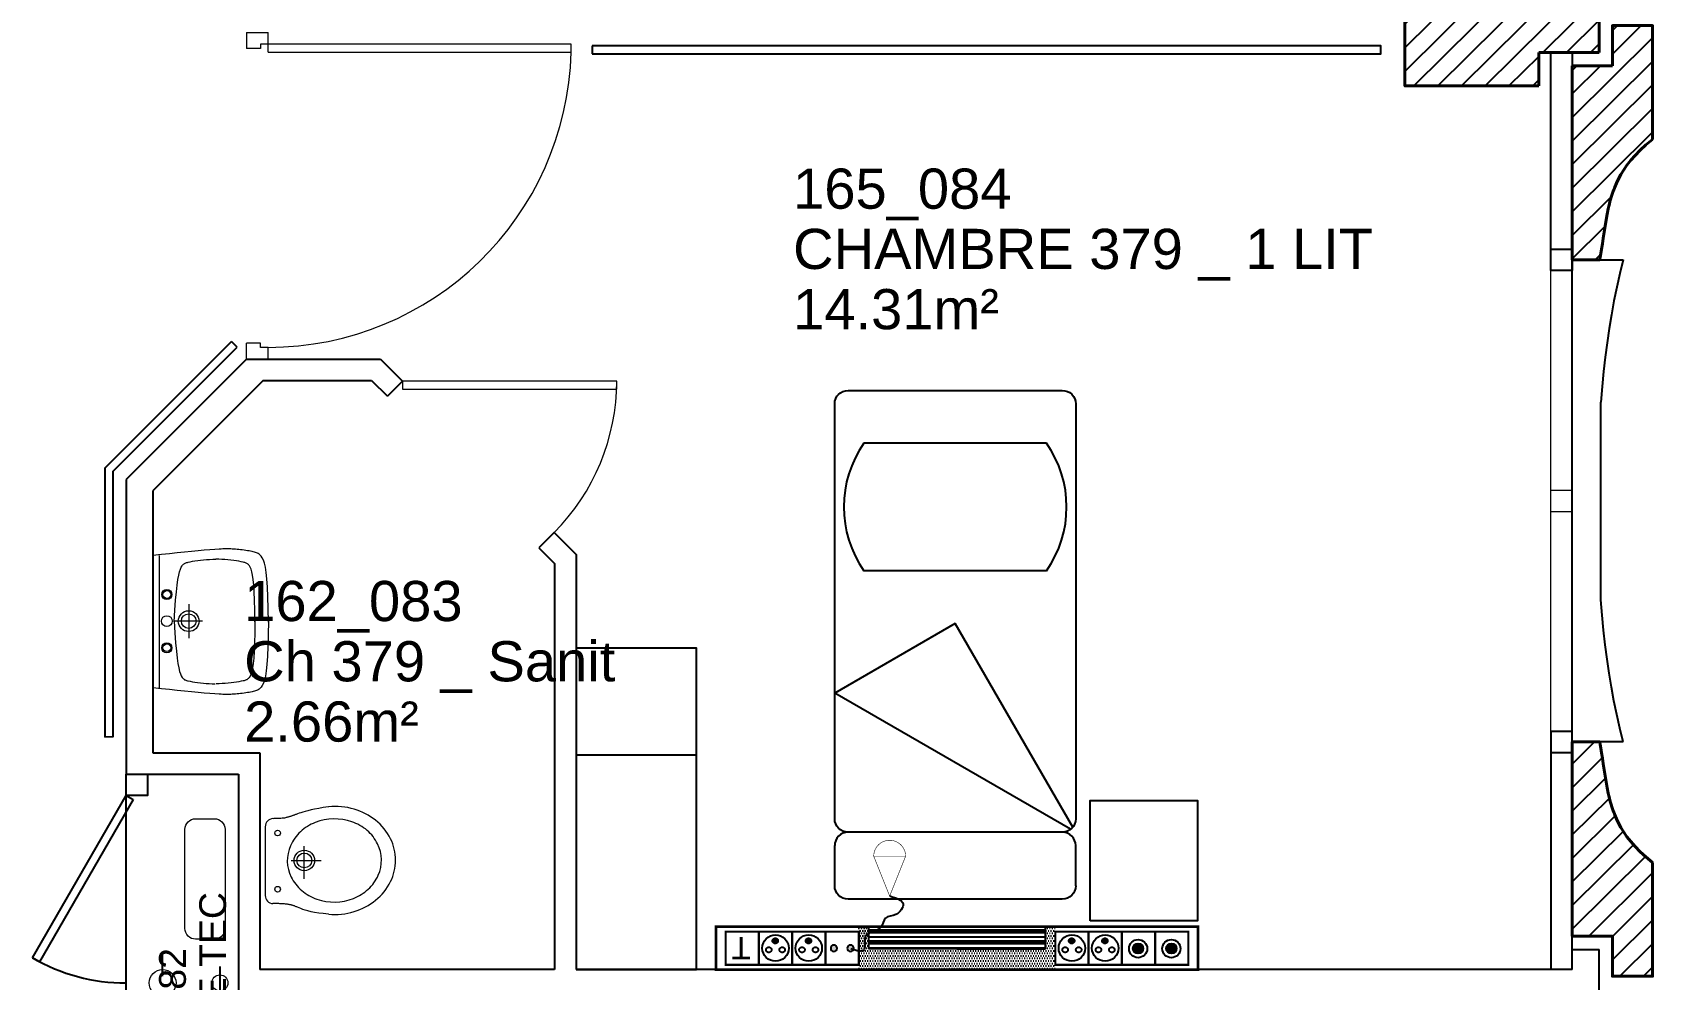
# Model space of a CAD drawing. Header units: metres. Extents: x 143.8 to 210.8, y 45.3 to 115.9.
# Drawn here: x 161.25 to 167.3, y 81.76 to 85.3 of the extents above; entities that cross this region are included whole.
import ezdxf

# ---------------------------------------------------------------- set-up
doc = ezdxf.new("R2010")
doc.units = ezdxf.units.M
doc.header["$LTSCALE"] = 0.6
doc.header["$MEASUREMENT"] = 0
for name, pattern in [('CACHÉ', [0.25, 0.125, -0.125]), ('CONTINU', [0]), ('HIDDEN2', [0.1875, 0.125, -0.0625])]:
    doc.linetypes.add(name, pattern=pattern)
doc.layers.get('0').update_dxf_attribs({"linetype": 'CONTINUOUS'})
for name, color, linetype in [('009 main courant', 181, 'CONTINUOUS'), ('400 Lits', 150, 'CONTINUOUS'), ('A_AGENC', 204, 'CONTINUOUS'), ('A_EQMP', 142, 'CONTINUOUS'), ('A_Etiqu_Gaine', 8, 'CONTINUOUS'), ('A_Etiqu_Gaine_code', 8, 'CONTINUOUS'), ('A_Etiqu_Local', 8, 'CONTINUOUS'), ('A_HACH_STRUC', 7, 'CONTINUOUS'), ('A_MUR_CLOIS', 8, 'CONTINU'), ('A_MURS_ALÈG', 7, 'CONTINU')]:
    doc.layers.add(name, color=color, linetype=linetype)
for name, color, linetype, lineweight in [('A_CHASS', 4, 'CONTINU', 0), ('A_MURS_STRU', 7, 'CONTINU', 40), ('A_PORTE', 8, 'CONTINU', 0), ('A_SANI', 5, 'CONTINU', 0)]:
    doc.layers.add(name, color=color, linetype=linetype, lineweight=lineweight)
doc.styles.add('Attribut', font='arial.ttf')
pattern_1 = [(0, (-148.712983, -85.579135), (0.0046875, 0.009375), [0, -0.009375])]

# ---------------------------------------------------------------- blocks, each defined once
blk = doc.blocks.new('TIRETTE-LIT')
at = {"layer": 'A_EQMP'}
h = blk.add_hatch(color=256, dxfattribs=at)
h.paths.add_polyline_path([(8.95, 3.75, 1), (6.05, 3.75, 1)])
h.paths.add_polyline_path([(6.05, -3.75, 1), (8.95, -3.75, 1)])
for p, q in [((0, 7.5), (0, -7.5)), ((15, 7.5), (0, 7.5)), ((15, -7.5), (15, 7.5)), ((0, -7.5), (15, -7.5))]:
    blk.add_line(p, q, dxfattribs=at)
at = {"layer": 'A_EQMP', "const_width": 0.24}
for points in [[(31.04, 21.42), (49.04, 28.62)], [(49.04, 28.62), (49.04, 14.22)], [(31.04, 21.42), (49.04, 14.22)]]:
    blk.add_lwpolyline(points, dxfattribs=at)
for points in [[(49.04, 14.22, 1), (49.04, 28.62, 1)], [(49.04, 27.42, 1.477033), (49.04, 27.42)]]:
    blk.add_lwpolyline(points, format="xyb", dxfattribs=at)
at = {"layer": 'A_EQMP'}
for centre in [(7.5, 3.75), (7.5, -3.75)]:
    blk.add_circle(centre, 1.45, dxfattribs=at)
blk.add_spline([(31.1, 21.54), (27.52, 27.45), (22.69, 24.22), (21.08, 19.57), (16.82, 17.32), (12.68, 10.42), (6.83, 9.91), (7.17, 3.87)], degree=3, dxfattribs=at)
blk = doc.blocks.new('A$C01C47C35')
at = {"layer": 'A_EQMP', "linetype": 'HIDDEN2'}
for points in [[(0.1237, 0.4052, 1), (0.0853, 0.4052, 1)], [(0.2478, 0.4052, 1), (0.2095, 0.4052, 1)], [(0.3424, 0.3767, 1), (0.3629, 0.3767, 1)], [(0.4665, 0.3767, 1), (0.487, 0.3767, 1)], [(1.4493, 0.3767, 1), (1.4697, 0.3767, 1)], [(1.5734, 0.3767, 1), (1.5939, 0.3767, 1)]]:
    blk.add_hatch(color=256, dxfattribs=at).paths.add_polyline_path(points)
at = {"layer": 'A_EQMP', "linetype": 'Continuous'}
h = blk.add_hatch(dxfattribs=at)
h.set_pattern_fill('DOTS', color=256, scale=0.15, style=0)
h.set_pattern_definition(pattern_1)
edge = h.paths.add_edge_path()
edge.add_line((1.2716, 0.4664), (1.2726, 0.4664))
edge.add_line((1.2726, 0.4664), (1.2726, 0.4839))
edge.add_line((1.2726, 0.4839), (0.5387, 0.4839))
edge.add_line((0.5387, 0.4839), (0.5387, 0.3239))
edge.add_line((0.5387, 0.3239), (0.574, 0.3239))
edge.add_line((0.574, 0.3239), (0.574, 0.4066))
edge.add_line((0.574, 0.4066), (0.905, 0.4066))
edge.add_line((0.905, 0.4066), (1.236, 0.4066))
edge.add_line((1.236, 0.4066), (1.236, 0.3499))
edge.add_spline(control_points=[(1.236, 0.3499), (1.2411, 0.3527), (1.2564, 0.3661), (1.2412, 0.4135), (1.2624, 0.4158), (1.2716, 0.4145)], knot_values=[28.337457, 28.337457, 28.337457, 28.337457, 30.502349, 36.382785, 39.476515, 39.476515, 39.476515, 39.476515], degree=3, periodic=0)
edge.add_line((1.2716, 0.4145), (1.2716, 0.4664))
at = {"layer": 'A_EQMP'}
h = blk.add_hatch(dxfattribs=at)
h.set_pattern_fill('PLASTI', color=1, scale=0.16551, style=0)
h.set_pattern_definition([(360, (-8.3594, 6.80946), (1e-17, 0.04137741), []), (360, (-8.3594, 6.81463), (1e-17, 0.04137741), []), (360, (-8.3594, 6.819804), (1e-17, 0.04137741), []), (360, (-8.3594, 6.83532), (1e-17, 0.04137741), [])])
h.paths.add_polyline_path([(1.236, 0.3239), (1.236, 0.4066), (0.905, 0.4066), (0.574, 0.4066), (0.574, 0.3239)])
at = {"layer": 'A_EQMP', "linetype": 'Continuous'}
h = blk.add_hatch(dxfattribs=at)
h.set_pattern_fill('DOTS', color=256, scale=0.15, style=0)
h.set_pattern_definition(pattern_1)
edge = h.paths.add_edge_path()
edge.add_spline(control_points=[(1.2716, 0.4145), (1.2624, 0.4158), (1.2412, 0.4135), (1.2564, 0.3661), (1.2411, 0.3527), (1.236, 0.3499)], knot_values=[28.337457, 28.337457, 28.337457, 28.337457, 31.431187, 37.311623, 39.476515, 39.476515, 39.476515, 39.476515], degree=3, periodic=0)
edge.add_line((1.236, 0.3499), (1.236, 0.3239))
edge.add_line((1.236, 0.3239), (1.2739, 0.3239))
edge.add_line((1.2739, 0.3239), (1.2739, 0.3423))
edge.add_line((1.2739, 0.3423), (1.2722, 0.3423))
edge.add_line((1.2722, 0.3423), (1.2722, 0.3423))
edge.add_line((1.2722, 0.3423), (1.2716, 0.3423))
edge.add_line((1.2716, 0.3423), (1.2716, 0.4145))
at = {"layer": 'A_EQMP'}
for p, q in [((0.574, 0.4066), (0.574, 0.3239)), ((0.905, 0.4066), (0.574, 0.4066)), ((0.905, 0.4066), (1.236, 0.4066)), ((1.236, 0.3239), (1.236, 0.4066)), ((0.574, 0.3239), (1.236, 0.3239))]:
    blk.add_line(p, q, dxfattribs=at)
for points, const_width in [([(1.805, 0.3239), (1.805, 0.4839), (0.005, 0.4839), (0.005, 0.3239)], 0.01), ([(0.5378, 0.3423), (0.5378, 0.4664), (0.0412, 0.4664), (0.0412, 0.3423)], 0.00828), ([(1.7688, 0.3423), (1.7688, 0.4664), (1.2722, 0.4664), (1.2722, 0.3423)], 0.00828)]:
    blk.add_lwpolyline(points, close=True, dxfattribs=dict(at, const_width=const_width))
at = {"layer": 'A_EQMP', "linetype": 'Continuous'}
blk.add_lwpolyline([(0.0412, 0.4664), (0.5378, 0.4664), (0.5378, 0.3423), (0.0412, 0.3423)], close=True, dxfattribs=at)
at = {"layer": 'A_EQMP', "const_width": 0.00828}
for points in [[(0.1654, 0.4664), (0.1654, 0.3423)], [(0.2895, 0.4664), (0.2895, 0.3423)], [(0.2895, 0.4664), (0.2895, 0.3423)], [(0.4136, 0.4664), (0.4136, 0.3423)], [(1.3964, 0.4664), (1.3964, 0.3423)], [(1.5205, 0.4664), (1.5205, 0.3423)], [(1.6446, 0.4664), (1.6446, 0.3423)], [(1.7688, 0.4664), (1.7688, 0.3423)]]:
    blk.add_lwpolyline(points, dxfattribs=at)
at = {"layer": 'A_EQMP'}
for centre, radius in [((0.1045, 0.4058), 0.0338), ((0.1045, 0.4052), 0.0192), ((0.2286, 0.4058), 0.0338), ((0.2286, 0.4052), 0.0192), ((0.3517, 0.4036), 0.0493), ((0.4759, 0.4036), 0.0493), ((1.4586, 0.4036), 0.0493), ((1.5827, 0.4036), 0.0493)]:
    blk.add_circle(centre, radius, dxfattribs=at)
at = {"layer": 'A_EQMP', "linetype": 'HIDDEN2'}
for centre in [(0.3265, 0.41), (0.3526, 0.3767), (0.3769, 0.41), (0.4506, 0.41), (0.4768, 0.3767), (0.5011, 0.41), (1.4334, 0.41), (1.4595, 0.3767), (1.4838, 0.41), (1.5575, 0.41), (1.5836, 0.3767), (1.6079, 0.41)]:
    blk.add_circle(centre, 0.0102, dxfattribs=at)
at = {"layer": 'A_EQMP', "linetype": 'HIDDEN2', "xscale": -0.00827548159, "yscale": 0.00827548159, "zscale": 0.00827548159, "rotation": 90}
blk.add_blockref('TIRETTE-LIT', (1.3337, 0.4664), dxfattribs=at)
at = {"layer": 'A_EQMP', "linetype": 'HIDDEN2', "insert": (1.6759, 0.4453), "char_height": 0.082755, "width": 0.124132, "attachment_point": 1}
blk.add_mtext('\\fArial|b0|i0|c0|p34;T', dxfattribs=at)
blk = doc.blocks.new('A_Etiqu_Local')
at = {"style": 'Attribut', "flags": 1}
for tag, p in [('CODE_HOPITAL', (-0.4463, 1.632)), ('CODE_SITE', (-0.4463, 1.407)), ('CODE_BATIMENT', (-0.4463, 1.182)), ('CODE_SECTEUR', (-0.4463, 0.957)), ('CODE_ETAGE', (-0.4463, 0.732)), ('NOM_NORMALISE', (-0.4463, -0.843)), ('SECTEUR_ACTIVITE', (-0.4463, -1.068)), ('SOUS_SECTEUR_ACTIVITE', (-0.4463, -1.293)), ('VOLUME', (-0.4463, -1.518)), ('SERVICE', (-0.4463, -1.743)), ('CODE_UG', (-0.4463, -1.968)), ('CODE_UA', (-0.4463, -2.193)), ('CODE_POLE', (-0.4463, -2.418)), ('OCCUPANT_EXTERNE', (-0.4463, -2.643)), ('DISPONIBILITE', (-0.4463, -2.868)), ('ACCES_HANDICAPES', (-0.4463, -3.093)), ('NATURE_SOL', (-0.4463, -3.318)), ('RISQUE_LABORATOIRE', (-0.4463, -3.543)), ('AMIANTE', (-0.4463, -3.768))]:
    blk.add_attdef(tag, p, '', height=0.15, dxfattribs=at)
at = {"layer": 'A_Etiqu_Local', "style": 'Attribut'}
for tag, p in [('CODE_PIECE', (-0.4463, 0.282)), ('NOM_USAGE', (-0.4463, 0.057)), ('SURFACE', (-0.4463, -0.168))]:
    blk.add_attdef(tag, p, '', height=0.15, dxfattribs=at)
blk = doc.blocks.new('A_Etiqu_Gaine')
at = {"style": 'Attribut', "flags": 1}
for tag, p in [('CODE_HOPITAL', (-0.4323, 0.8651)), ('CODE_SITE', (-0.4323, 0.7151)), ('CODE_BATIMENT', (-0.4323, 0.5651)), ('CODE_SECTEUR', (-0.4323, 0.4151)), ('CODE_ETAGE', (-0.4323, 0.2651)), ('NOM_NORMALISE', (-0.4323, -0.3349)), ('SECTEUR_ACTIVITE', (-0.4323, -0.4849)), ('SOUS_SECTEUR_ACTIVITE', (-0.4323, -0.6349)), ('SURFACE', (-0.4323, -0.7849)), ('CODE_UG', (-0.4323, -0.9349)), ('CODE_POLE', (-0.4323, -1.0849)), ('AMIANTE', (-0.4323, -1.2349))]:
    blk.add_attdef(tag, p, '', height=0.1, dxfattribs=at)
at = {"layer": 'A_Etiqu_Gaine', "style": 'Attribut'}
blk.add_attdef('NOM_USAGE', (-0.4323, -0.1849), '', height=0.1, dxfattribs=at)
at = {"layer": 'A_Etiqu_Gaine_code', "style": 'Attribut'}
blk.add_attdef('CODE_PIECE', (-0.4323, -0.0349), '', height=0.1, dxfattribs=at)
blk = doc.blocks.new('BROCA2-G713')
at = {"layer": '400 Lits', "linetype": 'Continuous'}
for p, q in [((19.799994, 37.454655), (19.349993, 37.194843)), ((20.239107, 36.694084), (19.799994, 37.454655)), ((20.231138, 36.686115), (19.349993, 37.194843)), ((20.199995, 36.675228), (19.399992, 36.675228)), ((19.349993, 36.475231), (19.349993, 36.625225)), ((20.249994, 36.475231), (20.249994, 36.625225))]:
    blk.add_line(p, q, dxfattribs=at)
for points in [[(19.349993, 36.724957), (19.349993, 38.275227, -0.414213), (19.399992, 38.325227), (20.199995, 38.32523, -0.414214), (20.249995, 38.275227), (20.249994, 36.724957)], [(20.249994, 36.725231, -0.414213), (20.199995, 36.675231), (19.399992, 36.675228, -0.414214), (19.349992, 36.725231)], [(20.249994, 36.625225, 0.414213), (20.199995, 36.675225), (19.399992, 36.675228, 0.414214), (19.349992, 36.625225)], [(20.249994, 36.475231, -0.414213), (20.199995, 36.425231), (19.399992, 36.425228, -0.414214), (19.349992, 36.475231)]]:
    blk.add_lwpolyline(points, format="xyb", dxfattribs=at)
blk = doc.blocks.new('BROCA2-G904')
at = {"layer": '400 Lits', "linetype": 'Continuous'}
for p, q in [((29.340822, 67.299042), (28.659243, 67.299042)), ((29.340822, 66.821945), (28.659243, 66.821945))]:
    blk.add_line(p, q, dxfattribs=at)
for start, end in [(145.008072, 214.992089), (325.007448, 34.99223)]:
    blk.add_arc((29.000032, 67.060493), 0.415985, start, end, dxfattribs=at)

msp = doc.modelspace()

# ---------------------------------------------------------------- hatches: boundary and pattern name
at = {"layer": 'A_HACH_STRUC'}
h = msp.add_hatch(dxfattribs=at)
h.set_pattern_fill('ANSI31', color=8, scale=0.5, angle=359.76959, style=0)
h.set_pattern_definition([(44.7696, (166.374846, 84.44652), (-0.044016, 0.0443715), [])])
h.paths.add_polyline_path([(167.2343, 85.8559), (167.218, 85.8745), (167.2039, 85.8926), (167.1919, 85.9101), (167.1817, 85.9271), (167.173, 85.9436), (167.1654, 85.9595), (167.1589, 85.9749), (167.1558, 85.9824), (167.153, 85.9899), (167.1503, 85.9973), (167.1477, 86.0048), (167.1452, 86.0125), (167.1428, 86.0204), (167.1406, 86.0285), (167.1384, 86.037), (167.1362, 86.0459), (167.1341, 86.0553), (167.13, 86.0755), (167.126, 86.0973), (167.1222, 86.12), (167.1187, 86.1428), (167.1153, 86.1652), (167.1122, 86.1864), (167.1093, 86.2058), (167.1068, 86.2228), (167.1045, 86.2366), (167.1027, 86.2466), (166.9998, 86.2466), (166.9998, 86.2066), (166.9998, 85.5215), (167.1499, 85.5215), (167.1499, 85.3716), (167.2999, 85.3716), (167.2999, 85.7966), (167.275, 85.8169), (167.2532, 85.8367)])
h.paths.add_polyline_path([(167.2999, 85.3216), (167.1499, 85.3216), (167.1499, 85.1717), (166.9998, 85.1717), (166.9998, 84.4466), (167.1027, 84.4465), (167.1045, 84.4565), (167.1068, 84.4703), (167.1093, 84.4873), (167.1122, 84.5067), (167.1153, 84.5279), (167.1187, 84.5503), (167.1222, 84.5731), (167.126, 84.5958), (167.13, 84.6176), (167.1341, 84.6378), (167.1362, 84.6472), (167.1384, 84.6561), (167.1406, 84.6646), (167.1428, 84.6728), (167.1452, 84.6806), (167.1477, 84.6883), (167.1503, 84.6958), (167.153, 84.7033), (167.1558, 84.7107), (167.1589, 84.7182), (167.1654, 84.7336), (167.173, 84.7495), (167.1817, 84.766), (167.1919, 84.783), (167.2039, 84.8005), (167.218, 84.8186), (167.2343, 84.8372), (167.2532, 84.8564), (167.275, 84.8762), (167.2999, 84.8966)])
h.paths.add_polyline_path([(167.0998, 85.4714), (166.8749, 85.4714), (166.8749, 85.5962), (166.3748, 85.5962), (166.3748, 85.2962), (166.3748, 85.0962), (166.8749, 85.0962), (166.8749, 85.2217), (167.0998, 85.2217)])
h = msp.add_hatch(dxfattribs=at)
h.set_pattern_fill('ANSI31', color=8, scale=0.5, angle=359.76959, style=0)
h.set_pattern_definition([(44.7696, (166.99984, 81.771524), (-0.044016, 0.0443715), [])])
h.paths.add_polyline_path([(167.2999, 82.1965), (167.275, 82.2169), (167.2532, 82.2366), (167.2343, 82.2558), (167.218, 82.2745), (167.2039, 82.2926), (167.1919, 82.3101), (167.1817, 82.3271), (167.173, 82.3436), (167.1654, 82.3595), (167.1589, 82.3749), (167.1558, 82.3824), (167.153, 82.3898), (167.1503, 82.3973), (167.1477, 82.4048), (167.1452, 82.4125), (167.1428, 82.4203), (167.1406, 82.4285), (167.1384, 82.437), (167.1362, 82.4459), (167.1341, 82.4552), (167.13, 82.4755), (167.126, 82.4973), (167.1222, 82.5199), (167.1187, 82.5428), (167.1153, 82.5652), (167.1122, 82.5864), (167.1093, 82.6058), (167.1068, 82.6228), (167.1045, 82.6366), (167.1027, 82.6465), (166.9998, 82.6465), (166.9998, 82.6065), (166.9998, 81.9214), (167.1499, 81.9214), (167.1499, 81.7715), (167.2999, 81.7715)])

# ---------------------------------------------------------------- linework, layer by layer
at = {"layer": '009 main courant', "color": 8, "linetype": 'Continuous'}
for p, q in [((163.3399, 85.2461), (163.3399, 85.2161)), ((161.5199, 83.6685), (161.9933, 84.1419)), ((161.5499, 83.656), (162.0145, 84.1207)), ((162.0145, 84.1207), (161.9933, 84.1419)), ((161.5199, 83.6685), (161.5199, 82.665)), ((161.5499, 83.656), (161.5499, 82.665)), ((161.5499, 82.6651), (161.5199, 82.665))]:
    msp.add_line(p, q, dxfattribs=at)
msp.add_lwpolyline([(163.3399, 85.2161), (166.2848, 85.2161), (166.2848, 85.2461), (163.3399, 85.2461)], dxfattribs=at)
at = {"layer": 'A_AGENC', "color": 8, "linetype": 'Continuous'}
for p, q in [((161.2499, 81.8402), (161.5999, 82.4465)), ((161.6258, 82.4315), (161.2758, 81.8252)), ((161.5999, 82.4465), (161.6258, 82.4315)), ((161.2758, 81.8252), (161.2499, 81.8402))]:
    msp.add_line(p, q, dxfattribs=at)
for points in [[(161.5999, 82.5265), (161.6799, 82.5265), (161.6799, 82.4465), (161.5999, 82.4465)], [(161.5999, 81.0465), (161.6799, 81.0465), (161.6799, 80.9665), (161.5999, 80.9665), (161.5999, 82.5265)]]:
    msp.add_lwpolyline(points, dxfattribs=at)
msp.add_arc((161.5999, 82.4465), 0.7, 240.00001, 270, dxfattribs=at)
at = {"layer": 'A_CHASS', "color": 8, "linetype": 'Continuous'}
for p, q in [((166.9198, 82.6865), (166.9198, 84.4065)), ((166.9998, 84.4065), (166.9998, 82.6865))]:
    msp.add_line(p, q, dxfattribs=at)
at = {"layer": 'A_CHASS', "color": 8, "linetype": 'CACHÉ'}
msp.add_lwpolyline([(166.9998, 83.5065), (166.9198, 83.5065), (166.9198, 83.5865), (166.9998, 83.5865)], close=True, dxfattribs=at)
at = {"layer": 'A_EQMP', "color": 8, "linetype": 'Continuous'}
for p, q in [((163.7299, 82.5966), (163.2799, 82.5966)), ((161.7361, 81.7716), (161.7361, 81.8595)), ((161.9499, 81.808), (161.9499, 81.6851))]:
    msp.add_line(p, q, dxfattribs=at)
for points in [[(163.2799, 81.7966), (163.7299, 81.7966), (163.7299, 82.9966), (163.2799, 82.9966)], [(165.1999, 81.978), (165.1999, 82.4281), (165.5999, 82.4281), (165.5999, 81.978)]]:
    msp.add_lwpolyline(points, close=True, dxfattribs=at)
at = {"layer": 'A_MUR_CLOIS', "color": 8, "linetype": 'Continuous'}
for p, q in [((166.9998, 85.2217), (166.9998, 84.4066)), ((162.0499, 84.0763), (161.5999, 83.6263)), ((162.0499, 84.0763), (162.5499, 84.0763)), ((162.5499, 84.0763), (162.632, 83.9942)), ((162.1113, 83.9963), (161.6999, 83.5849)), ((162.1113, 83.9963), (162.5167, 83.9963)), ((162.5167, 83.9963), (162.5754, 83.9376)), ((162.632, 83.9942), (162.5754, 83.9376)), ((161.5999, 83.6263), (161.5999, 82.5265)), ((161.6999, 83.5849), (161.6999, 82.6065)), ((163.1977, 83.4285), (163.1411, 83.3719)), ((163.1411, 83.3719), (163.1999, 83.3132)), ((163.1977, 83.4285), (163.2799, 83.3463)), ((163.1999, 83.3132), (163.1999, 81.7965)), ((163.2799, 83.3463), (163.2799, 81.7965)), ((166.9198, 82.6865), (166.9198, 81.7965)), ((161.6999, 82.6065), (162.0994, 82.6065)), ((162.0994, 82.6065), (162.0994, 81.7965)), ((161.5999, 82.5265), (162.0194, 82.5265)), ((162.0194, 82.5265), (162.0194, 80.9665)), ((166.9998, 81.8714), (167.0998, 81.8714)), ((167.0998, 81.6217), (167.0998, 81.8714)), ((163.1999, 81.7965), (162.0994, 81.7965)), ((166.9998, 81.7965), (163.2799, 81.7965))]:
    msp.add_line(p, q, dxfattribs=at)
for points in [[(166.9198, 85.2217), (166.9998, 85.2217)], [(166.9998, 84.4066), (166.9198, 84.4066), (166.9198, 85.2217)], [(166.9198, 84.4866), (166.9998, 84.4866)], [(166.9198, 82.6865), (166.9998, 82.6865)], [(166.9998, 81.7965), (166.9998, 82.6865)], [(166.9998, 82.6065), (166.9198, 82.6065)]]:
    msp.add_lwpolyline(points, dxfattribs=at)
at = {"layer": 'A_MURS_ALÈG', "color": 8, "linetype": 'Continuous'}
msp.add_line((166.9998, 82.6465), (166.9998, 84.4465), dxfattribs=at)
at = {"layer": 'A_MURS_ALÈG', "color": 8, "ltscale": 200}
for p, q in [((166.9998, 84.4465), (167.1898, 84.4465)), ((167.1898, 84.4465), (167.1774, 84.3954)), ((167.166, 84.3443), (167.1557, 84.2933)), ((167.1774, 84.3954), (167.166, 84.3443)), ((167.1557, 84.2933), (167.1463, 84.2419)), ((167.1463, 84.2419), (167.1378, 84.19)), ((167.1378, 84.19), (167.1302, 84.1375)), ((167.1302, 84.1375), (167.1233, 84.084)), ((167.1233, 84.084), (167.1171, 84.0294)), ((167.1171, 84.0294), (167.1115, 83.9734)), ((167.1115, 83.9734), (167.1064, 83.9159)), ((167.1064, 83.1771), (167.1064, 83.9159)), ((167.1115, 83.1196), (167.1064, 83.1771)), ((167.1171, 83.0637), (167.1115, 83.1196)), ((167.1233, 83.0091), (167.1171, 83.0637)), ((167.1302, 82.9556), (167.1233, 83.0091)), ((167.1378, 82.903), (167.1302, 82.9556)), ((167.1463, 82.8512), (167.1378, 82.903)), ((167.1557, 82.7998), (167.1463, 82.8512)), ((167.166, 82.7487), (167.1557, 82.7998)), ((167.1774, 82.6977), (167.166, 82.7487)), ((167.1898, 82.6465), (166.9998, 82.6465)), ((167.1898, 82.6465), (167.1774, 82.6977))]:
    msp.add_line(p, q, dxfattribs=at)
at = {"layer": 'A_MURS_STRU', "color": 8, "linetype": 'Continuous'}
for p, q in [((167.0998, 85.2217), (167.0998, 85.4714)), ((167.0998, 85.2217), (166.8749, 85.2217)), ((166.8749, 85.0963), (166.8749, 85.2217)), ((167.1499, 85.1717), (166.9998, 85.1717)), ((166.9998, 84.4466), (166.9998, 85.1717)), ((167.1027, 84.4465), (166.9998, 84.4466)), ((166.9998, 82.6465), (166.9998, 81.9214)), ((167.1027, 82.6465), (166.9998, 82.6465)), ((167.1499, 81.9214), (166.9998, 81.9214))]:
    msp.add_line(p, q, dxfattribs=at)
for points in [[(166.8749, 85.0962), (166.3748, 85.0962), (166.3748, 85.5962)], [(167.1499, 85.1717), (167.1499, 85.3216), (167.2999, 85.3216), (167.2999, 84.8966)], [(167.2999, 84.8966), (167.275, 84.8762), (167.2532, 84.8564), (167.2343, 84.8372), (167.218, 84.8186), (167.2039, 84.8005), (167.1919, 84.783), (167.1817, 84.766), (167.173, 84.7495), (167.1654, 84.7336), (167.1589, 84.7182), (167.1589, 84.7182), (167.1558, 84.7107), (167.153, 84.7033), (167.1503, 84.6958), (167.1477, 84.6883), (167.1452, 84.6806), (167.1428, 84.6728), (167.1406, 84.6646), (167.1384, 84.6561), (167.1362, 84.6472), (167.1341, 84.6378), (167.1341, 84.6378), (167.13, 84.6176), (167.126, 84.5958), (167.1222, 84.5731), (167.1187, 84.5503), (167.1153, 84.5279), (167.1122, 84.5067), (167.1093, 84.4873), (167.1068, 84.4703), (167.1045, 84.4565), (167.1027, 84.4465)], [(167.2999, 82.1965), (167.275, 82.2169), (167.2532, 82.2366), (167.2343, 82.2558), (167.218, 82.2745), (167.2039, 82.2926), (167.1919, 82.3101), (167.1817, 82.3271), (167.173, 82.3436), (167.1654, 82.3595), (167.1589, 82.3749), (167.1589, 82.3749), (167.1558, 82.3824), (167.153, 82.3898), (167.1503, 82.3973), (167.1477, 82.4048), (167.1452, 82.4125), (167.1428, 82.4203), (167.1406, 82.4285), (167.1384, 82.437), (167.1362, 82.4459), (167.1341, 82.4552), (167.1341, 82.4552), (167.13, 82.4755), (167.126, 82.4973), (167.1222, 82.5199), (167.1187, 82.5428), (167.1153, 82.5652), (167.1122, 82.5864), (167.1093, 82.6058), (167.1068, 82.6228), (167.1045, 82.6366), (167.1027, 82.6466)], [(167.1499, 81.9214), (167.1499, 81.7715), (167.2999, 81.7715), (167.2999, 82.1965)]]:
    msp.add_lwpolyline(points, dxfattribs=at)
at = {"layer": 'A_PORTE', "color": 8, "linetype": 'Continuous'}
for p, q in [((162.0499, 85.2961), (162.1299, 85.2961)), ((162.0499, 85.2961), (162.0499, 85.2362)), ((163.2615, 85.2522), (162.1021, 85.2522)), ((162.1021, 85.2522), (162.1021, 85.2362)), ((162.1299, 85.2222), (162.1299, 85.2961)), ((163.2615, 85.2222), (163.2615, 85.2522)), ((162.1021, 85.2362), (162.0499, 85.2362)), ((162.1299, 85.2222), (163.2615, 85.2222)), ((162.1021, 84.1362), (162.0499, 84.1362)), ((162.0499, 84.0763), (162.0499, 84.1362)), ((162.1021, 84.1202), (162.1021, 84.1362)), ((162.1299, 84.1202), (162.1021, 84.1202)), ((162.1299, 84.0763), (162.1299, 84.1202)), ((162.0499, 84.0763), (162.1299, 84.0763))]:
    msp.add_line(p, q, dxfattribs=at)
msp.add_lwpolyline([(162.632, 83.9642), (163.432, 83.9642), (163.432, 83.9942), (162.632, 83.9942)], close=True, dxfattribs=at)
for centre, radius, start, end in [((162.1299, 85.2522), 1.132, 270, 358.48138), ((162.632, 83.9942), 0.8, 314.99999, 0)]:
    msp.add_arc(centre, radius, start, end, dxfattribs=at)
at = {"layer": 'A_SANI', "color": 8, "linetype": 'Continuous'}
for p, q in [((161.7313, 83.3464), (161.6999, 83.3433)), ((161.6999, 82.848), (161.6999, 83.3433)), ((161.7248, 82.848), (161.7248, 83.3433)), ((161.7616, 83.3495), (161.7313, 83.3464)), ((161.7906, 83.3524), (161.7616, 83.3495)), ((161.8183, 83.3552), (161.7906, 83.3524)), ((161.8444, 83.3578), (161.8183, 83.3552)), ((161.8688, 83.3601), (161.8444, 83.3578)), ((161.8915, 83.3623), (161.8688, 83.3601)), ((161.9121, 83.3641), (161.8915, 83.3623)), ((161.9307, 83.3655), (161.9121, 83.3641)), ((161.9471, 83.3666), (161.9307, 83.3655)), ((161.9544, 83.367), (161.9471, 83.3666)), ((161.9612, 83.3672), (161.9544, 83.367)), ((161.9676, 83.3674), (161.9612, 83.3672)), ((161.9736, 83.3675), (161.9676, 83.3674)), ((161.9794, 83.3674), (161.9736, 83.3675)), ((161.9851, 83.3673), (161.9794, 83.3674)), ((161.9907, 83.3671), (161.9851, 83.3673)), ((161.9963, 83.3668), (161.9907, 83.3671)), ((162.002, 83.3664), (161.9963, 83.3668)), ((162.0079, 83.366), (162.002, 83.3664)), ((162.0141, 83.3654), (162.0079, 83.366)), ((162.0205, 83.3648), (162.0141, 83.3654)), ((162.027, 83.3641), (162.0205, 83.3648)), ((162.0336, 83.3634), (162.027, 83.3641)), ((162.0401, 83.3625), (162.0336, 83.3634)), ((162.0466, 83.3617), (162.0401, 83.3625)), ((162.0528, 83.3608), (162.0466, 83.3617)), ((162.0589, 83.3598), (162.0528, 83.3608)), ((162.0646, 83.3588), (162.0589, 83.3598)), ((162.0699, 83.3578), (162.0646, 83.3588)), ((162.0748, 83.3567), (162.0699, 83.3578)), ((162.0792, 83.3556), (162.0748, 83.3567)), ((162.0832, 83.3544), (162.0792, 83.3556)), ((162.0869, 83.353), (162.0832, 83.3544)), ((162.0903, 83.3515), (162.0869, 83.353)), ((162.0934, 83.3498), (162.0903, 83.3515)), ((162.0962, 83.348), (162.0934, 83.3498)), ((162.0989, 83.3458), (162.0962, 83.348)), ((162.1014, 83.3434), (162.0989, 83.3458)), ((162.1038, 83.3406), (162.1014, 83.3434)), ((162.1083, 83.334), (162.1038, 83.3406)), ((162.1125, 83.3253), (162.1083, 83.334)), ((162.1163, 83.3138), (162.1125, 83.3253)), ((162.1198, 83.2987), (162.1163, 83.3138)), ((162.1229, 83.2794), (162.1198, 83.2987)), ((162.1256, 83.2551), (162.1229, 83.2794)), ((162.1278, 83.2251), (162.1256, 83.2551)), ((162.1295, 83.1887), (162.1278, 83.2251)), ((162.1308, 83.1451), (162.1295, 83.1887)), ((161.8334, 83.1609), (161.8334, 83.0344)), ((162.1316, 83.0937), (162.1308, 83.1451)), ((161.8845, 83.0977), (161.7823, 83.0977)), ((162.1316, 83.0977), (162.1308, 83.0462)), ((162.1308, 83.0462), (162.1295, 83.0027)), ((162.1278, 82.9663), (162.1256, 82.9363)), ((162.1295, 83.0027), (162.1278, 82.9663)), ((162.1198, 82.8926), (162.1163, 82.8776)), ((162.1229, 82.912), (162.1198, 82.8926)), ((162.1256, 82.9363), (162.1229, 82.912)), ((161.7313, 82.8449), (161.6999, 82.848)), ((161.7616, 82.8419), (161.7313, 82.8449)), ((161.7906, 82.839), (161.7616, 82.8419)), ((161.8183, 82.8362), (161.7906, 82.839)), ((161.8444, 82.8336), (161.8183, 82.8362)), ((161.8688, 82.8312), (161.8444, 82.8336)), ((161.8915, 82.8291), (161.8688, 82.8312)), ((161.9121, 82.8273), (161.8915, 82.8291)), ((161.9307, 82.8259), (161.9121, 82.8273)), ((161.9471, 82.8248), (161.9307, 82.8259)), ((161.9544, 82.8244), (161.9471, 82.8248)), ((161.9963, 82.8246), (161.9907, 82.8243)), ((162.002, 82.8249), (161.9963, 82.8246)), ((162.0079, 82.8254), (162.002, 82.8249)), ((162.0141, 82.8259), (162.0079, 82.8254)), ((162.0205, 82.8266), (162.0141, 82.8259)), ((162.027, 82.8273), (162.0205, 82.8266)), ((162.0336, 82.828), (162.027, 82.8273)), ((162.0401, 82.8288), (162.0336, 82.828)), ((162.0466, 82.8297), (162.0401, 82.8288)), ((162.0528, 82.8306), (162.0466, 82.8297)), ((162.0589, 82.8316), (162.0528, 82.8306)), ((162.0646, 82.8326), (162.0589, 82.8316)), ((162.0699, 82.8336), (162.0646, 82.8326)), ((162.0748, 82.8347), (162.0699, 82.8336)), ((162.0792, 82.8358), (162.0748, 82.8347)), ((162.0832, 82.837), (162.0792, 82.8358)), ((162.0869, 82.8384), (162.0832, 82.837)), ((162.0903, 82.8398), (162.0869, 82.8384)), ((162.0934, 82.8415), (162.0903, 82.8398)), ((162.0962, 82.8434), (162.0934, 82.8415)), ((162.0989, 82.8456), (162.0962, 82.8434)), ((162.1014, 82.848), (162.0989, 82.8456)), ((162.1038, 82.8507), (162.1014, 82.848)), ((162.1083, 82.8573), (162.1038, 82.8507)), ((162.1125, 82.8661), (162.1083, 82.8573)), ((162.1163, 82.8776), (162.1125, 82.8661)), ((161.9612, 82.8241), (161.9544, 82.8244)), ((161.9676, 82.824), (161.9612, 82.8241)), ((161.9736, 82.8239), (161.9676, 82.824)), ((161.9794, 82.8239), (161.9736, 82.8239)), ((161.9851, 82.824), (161.9794, 82.8239)), ((161.9907, 82.8243), (161.9851, 82.824)), ((162.1514, 82.3602), (162.1482, 82.36)), ((162.1194, 82.3301), (162.1194, 82.0729)), ((162.2652, 82.1355), (162.2652, 82.2576)), ((162.2163, 82.2039), (162.3286, 82.2039)), ((162.1514, 82.0428), (162.1482, 82.0429))]:
    msp.add_line(p, q, dxfattribs=at)
for points in [[(161.7787, 83.0945), (161.7817, 83.1385), (161.7846, 83.1757), (161.7875, 83.2068), (161.7904, 83.2325), (161.7933, 83.2532), (161.7963, 83.2696), (161.7993, 83.2824), (161.8024, 83.2921), (161.8056, 83.2993), (161.809, 83.3047), (161.809, 83.3047), (161.8107, 83.3069), (161.8124, 83.3089), (161.8143, 83.3105), (161.8163, 83.312), (161.8184, 83.3133), (161.8207, 83.3144), (161.8232, 83.3154), (161.8258, 83.3163), (161.8288, 83.3171), (161.832, 83.318), (161.832, 83.318), (161.8393, 83.3195), (161.8477, 83.3211), (161.857, 83.3226), (161.867, 83.324), (161.8776, 83.3253), (161.8887, 83.3265), (161.9001, 83.3275), (161.9116, 83.3283), (161.9231, 83.3289), (161.9345, 83.3293)], [(162.0807, 83.0945), (162.0803, 83.1385), (162.0795, 83.1757), (162.0782, 83.2068), (162.0765, 83.2325), (162.0744, 83.2532), (162.072, 83.2696), (162.0693, 83.2824), (162.0664, 83.2921), (162.0633, 83.2993), (162.06, 83.3047), (162.06, 83.3047), (162.0582, 83.3069), (162.0565, 83.3089), (162.0546, 83.3105), (162.0526, 83.312), (162.0505, 83.3133), (162.0482, 83.3144), (162.0458, 83.3154), (162.0431, 83.3163), (162.0401, 83.3171), (162.0369, 83.318), (162.0369, 83.318), (162.0296, 83.3195), (162.0212, 83.3211), (162.0119, 83.3226), (162.0019, 83.324), (161.9913, 83.3253), (161.9802, 83.3265), (161.9688, 83.3275), (161.9573, 83.3283), (161.9458, 83.3289), (161.9344, 83.3293)], [(161.7787, 83.0979), (161.7817, 83.0539), (161.7846, 83.0167), (161.7875, 82.9856), (161.7904, 82.96), (161.7933, 82.9392), (161.7963, 82.9228), (161.7993, 82.91), (161.8024, 82.9003), (161.8056, 82.8931), (161.809, 82.8877), (161.809, 82.8877), (161.8107, 82.8855), (161.8124, 82.8836), (161.8143, 82.8819), (161.8163, 82.8804), (161.8184, 82.8791), (161.8207, 82.878), (161.8232, 82.877), (161.8258, 82.8761), (161.8288, 82.8753), (161.832, 82.8745), (161.832, 82.8745), (161.8393, 82.8729), (161.8477, 82.8713), (161.8569, 82.8698), (161.8669, 82.8684), (161.8774, 82.8671), (161.8882, 82.866), (161.8993, 82.865), (161.9105, 82.8642), (161.9215, 82.8635), (161.9323, 82.8632)], [(162.0807, 83.0979), (162.0803, 83.0539), (162.0795, 83.0167), (162.0782, 82.9856), (162.0765, 82.96), (162.0744, 82.9392), (162.072, 82.9228), (162.0693, 82.91), (162.0664, 82.9003), (162.0633, 82.8931), (162.06, 82.8877), (162.06, 82.8877), (162.0582, 82.8855), (162.0565, 82.8836), (162.0546, 82.8819), (162.0526, 82.8804), (162.0505, 82.8791), (162.0482, 82.878), (162.0458, 82.877), (162.0431, 82.8761), (162.0401, 82.8753), (162.0369, 82.8745), (162.0369, 82.8745), (162.0296, 82.8729), (162.0212, 82.8713), (162.012, 82.8698), (162.0021, 82.8684), (161.9916, 82.8671), (161.9807, 82.866), (161.9696, 82.865), (161.9584, 82.8642), (161.9474, 82.8635), (161.9366, 82.8632)], [(162.3555, 82.4041), (162.3361, 82.4012), (162.319, 82.3983), (162.3038, 82.3954), (162.2904, 82.3926), (162.2788, 82.3899), (162.2687, 82.3872), (162.2599, 82.3847), (162.2523, 82.3823), (162.2457, 82.3801), (162.2399, 82.3781), (162.2399, 82.3781), (162.2373, 82.3771), (162.2349, 82.3762), (162.2326, 82.3753), (162.2303, 82.3745), (162.2282, 82.3737), (162.2261, 82.3729), (162.224, 82.3721), (162.222, 82.3714), (162.2199, 82.3707), (162.2179, 82.3699), (162.2179, 82.3699), (162.2157, 82.3692), (162.2136, 82.3685), (162.2113, 82.3677), (162.2091, 82.367), (162.2068, 82.3664), (162.2045, 82.3657), (162.2023, 82.3651), (162.2, 82.3645), (162.1977, 82.3639), (162.1955, 82.3634), (162.1955, 82.3634), (162.191, 82.3625), (162.1867, 82.3618), (162.1824, 82.3613), (162.1781, 82.3609), (162.1739, 82.3606), (162.1696, 82.3604), (162.1652, 82.3602), (162.1607, 82.3602), (162.1561, 82.3602), (162.1514, 82.3602)], [(162.3555, 82.0037), (162.3361, 82.0054), (162.319, 82.0075), (162.3038, 82.0099), (162.2904, 82.0126), (162.2788, 82.0154), (162.2687, 82.0184), (162.2599, 82.0213), (162.2523, 82.0241), (162.2457, 82.0268), (162.2399, 82.0292), (162.2399, 82.0292), (162.2373, 82.0303), (162.2349, 82.0313), (162.2326, 82.0323), (162.2303, 82.0332), (162.2282, 82.034), (162.2261, 82.0347), (162.224, 82.0354), (162.222, 82.0361), (162.2199, 82.0367), (162.2179, 82.0373), (162.2179, 82.0373), (162.2157, 82.0378), (162.2136, 82.0383), (162.2113, 82.0388), (162.2091, 82.0392), (162.2068, 82.0396), (162.2045, 82.04), (162.2023, 82.0403), (162.2, 82.0406), (162.1977, 82.0409), (162.1955, 82.0411), (162.1955, 82.0411), (162.191, 82.0416), (162.1867, 82.0419), (162.1824, 82.0422), (162.1781, 82.0424), (162.1739, 82.0426), (162.1696, 82.0427), (162.1652, 82.0427), (162.1607, 82.0428), (162.1561, 82.0428), (162.1514, 82.0428)]]:
    msp.add_lwpolyline(points, dxfattribs=at)
for points in [[(162.3562, 82.0028, 0.092603), (162.4511, 82.013, 0.097518), (162.5314, 82.0554, 0.107322), (162.5871, 82.1248, 0.116228), (162.606, 82.2049, 0.11669), (162.5871, 82.285, 0.108258), (162.5314, 82.3539, 0.098236), (162.4512, 82.3955, 0.092772), (162.3562, 82.4048, 0.094013)], [(162.539, 82.2657, 0.102556), (162.4995, 82.3163, 0.093461), (162.4427, 82.3485, 0.177132), (162.3063, 82.3457, 0.093461), (162.2509, 82.3111, 0.102556), (162.2135, 82.259, 0.222888), (162.2159, 82.1421, 0.102556), (162.2555, 82.0916, 0.093461), (162.3122, 82.0593, 0.177237), (162.4487, 82.0622, 0.093461), (162.504, 82.0967, 0.102556), (162.5414, 82.1488, 0.222732), (162.539, 82.2657)]]:
    msp.add_lwpolyline(points, format="xyb", dxfattribs=at)
msp.add_lwpolyline([(161.8594, 82.36), (161.9294, 82.36, -0.414214), (161.9694, 82.32), (161.9694, 81.95, -0.414214), (161.9294, 81.91), (161.8594, 81.91, -0.414214), (161.8194, 81.95), (161.8194, 82.32, -0.414214)], format="xyb", close=True, dxfattribs=at)
for centre, radius in [((161.7519, 83.1971), 0.0189), ((161.7519, 83.1971), 0.0144), ((161.8334, 83.0977), 0.0387), ((161.7519, 83.0977), 0.0204), ((161.8334, 83.0977), 0.0274), ((161.7519, 82.9982), 0.0189), ((161.7519, 82.9982), 0.0144), ((162.1655, 82.3064), 0.0105), ((162.2652, 82.2039), 0.0383), ((162.2652, 82.2039), 0.0276), ((162.1655, 82.0965), 0.0105), ((161.7361, 81.7466), 0.05), ((161.9499, 81.7466), 0.03)]:
    msp.add_circle(centre, radius, dxfattribs=at)
for centre, start, end in [((162.1494, 82.3301), 92.1835, 180.00001), ((162.1494, 82.0729), 180.00001, 267.81647)]:
    msp.add_arc(centre, 0.03, start, end, dxfattribs=at)

# ---------------------------------------------------------------- block references
at = {"layer": '400 Lits', "color": 8}
for name, p in [('BROCA2-G713', (144.8957, 45.6341)), ('BROCA2-G904', (135.6957, 16.4636))]:
    msp.add_blockref(name, p, dxfattribs=at)
at = {"layer": 'A_EQMP', "color": 8, "linetype": 'Continuous', "rotation": 180}
msp.add_blockref('A$C01C47C35', (165.6074, 82.2804), dxfattribs=at)
at = {"layer": 'A_Etiqu_Gaine', "color": 8}
ref = msp.add_blockref('A_Etiqu_Gaine', (161.788, 81.7654), dxfattribs=dict(at, rotation=90))
ref.add_attrib('CODE_PIECE', '162_082', (161.8229, 81.333), dxfattribs={"layer": 'A_Etiqu_Gaine_code', "height": 0.1, "rotation": 90, "style": 'Attribut'})
ref.add_attrib('NOM_USAGE', 'GAINE TEC', (161.9729, 81.333), dxfattribs={"height": 0.1, "rotation": 90, "style": 'Attribut'})
at = {"layer": 'A_Etiqu_Local', "color": 8}
ref = msp.add_blockref('A_Etiqu_Local', (164.5366, 84.3558), dxfattribs=at)
ref.add_attrib('CODE_PIECE', '165_084', (164.0903, 84.6378), dxfattribs={"height": 0.15, "style": 'Attribut'})
ref.add_attrib('NOM_USAGE', 'CHAMBRE 379 _ 1 LIT', (164.0903, 84.4128), dxfattribs={"height": 0.15, "style": 'Attribut'})
ref.add_attrib('SURFACE', '14.31m²', (164.0903, 84.1878), dxfattribs={"height": 0.15, "style": 'Attribut'})
ref = msp.add_blockref('A_Etiqu_Local', (162.4869, 82.8158), dxfattribs=at)
ref.add_attrib('CODE_PIECE', '162_083', (162.0405, 83.0978), dxfattribs={"height": 0.15, "style": 'Attribut'})
ref.add_attrib('NOM_USAGE', 'Ch 379 _ Sanit', (162.0405, 82.8728), dxfattribs={"height": 0.15, "style": 'Attribut'})
ref.add_attrib('SURFACE', '2.66m²', (162.0405, 82.6478), dxfattribs={"height": 0.15, "style": 'Attribut'})

doc.saveas('drawing.dxf')
